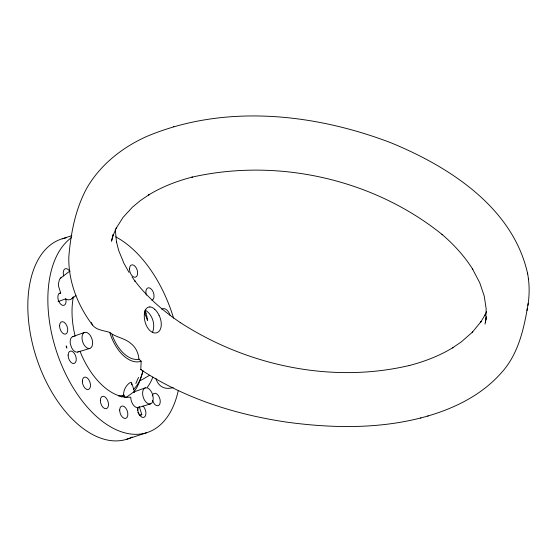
<?xml version="1.0" encoding="UTF-8"?>
<svg xmlns="http://www.w3.org/2000/svg" width="557" height="557" viewBox="0 0 557 557"><rect width="100%" height="100%" fill="white"/><g stroke="black" fill="none" stroke-linecap="round" stroke-linejoin="round"><path stroke-width="0.84" d="M527.688 273.988C513.262 207.754 449.457 166.801 390.798 142.731C313.751 113.322 224.067 103.748 146.533 136.549C122.087 147.494 100.03 164.997 86.62 188.461C75.383 209.348 70.767 233.355 68.824 256.805C68.226 281.417 77.757 305.459 92.42 324.933C96.389 330.329 103.922 330.426 109.785 332.438C115.821 337.375 124.615 338.015 130.665 343.335C135.706 346.997 138.47 353.041 138.944 359.147L141.165 361.166L140.768 369.597C184.541 398.464 235.66 414.645 287.259 422.199C331.554 428.187 377.298 429.05 420.883 417.924M485.767 319.843L486.17 308.801L484.193 295.92L479.723 282.719L472.503 268.947L472.796 269.414C464.538 256.129 453.809 244.523 441.979 234.351L442.293 234.615C373.552 179.173 277.957 157.694 191.942 177.168L192.325 177.063C177.015 181.018 162.066 186.734 148.552 195.006L149.004 194.713L140.211 200.694L132.392 207.204L123.034 217.418L116.065 228.454L116.49 227.562L112.953 235.82L113.384 234.574L111.518 241.195L112.974 234.727M527.89 305.333C529.693 294.688 529.505 283.736 527.556 273.125M131.724 384.838L131.459 382.415L130.47 382.36C126.216 384.817 123.285 390.325 123.577 395.157M420.444 418.042C450.592 410.286 480.503 396.549 501.363 372.765C517.53 355.178 523.357 331.311 527.34 308.446M485.015 324.174L486.108 317.901M526.985 310.528L528.245 303.252M485.349 322.231L486.56 316.689M142.975 370.677L141.791 374.826M141.61 375.453L140.329 379.233L140.482 380.584L149.527 375.307M135.859 383.522L138.533 377.381M484.966 315.165L486.651 311.579M152.402 332.55C155.814 324.815 152.388 314.399 145.196 310.019M139.299 406.923L137.092 407.647A8.104 4.679 71.8 0 1 130.749 397.162L127.128 397.322A67.035 38.712 71.8 0 1 81.97 355.972L79.964 351.168M123.842 395.735L123.974 396.605L125.026 397.218L126.634 397.085L133.569 392.051L145.342 387.86M485.384 314.28L480.747 322.113L481.178 321.452L472.169 332.445L472.621 331.972L461.266 341.928L452.479 347.909L452.932 347.617C439.41 355.888 424.462 361.604 409.158 365.559L409.541 365.455C331.652 383.85 246.974 365.754 180.259 322.552L180.579 322.768C163.41 311.189 147.459 297.487 134.891 280.937L135.247 281.41L132.016 276.94M69.959 270.987L60.358 278.256L59.369 279.711L58.457 283.826L58.576 286.284L60.72 293.01L59.146 293.623M58.005 301.629L65.705 298.851C68.079 300.641 71.804 300.007 72.988 297.132M121.635 397.037L124.1 395.421M72.006 298.58L75.919 295.614M60.358 278.256L61.632 277.316M141.499 369.639L140.768 369.597M141.165 361.166L140.622 361.389A35.634 20.581 71.8 0 1 110.07 333.413L109.785 332.438M72.786 336.616L84.741 332.369M139.354 406.902L141.833 414.659L139.577 415.425M62.231 238.793L71.846 235.632M126.376 439.389L146.407 432.81M77.729 352.066L89.872 348.41A8.425 4.867 71.8 0 0 90.053 335.154A8.425 4.867 71.8 0 0 81.99 337.598A8.425 4.867 71.8 0 0 89.872 348.41M138.512 407.508L150.474 403.902A8.425 4.867 71.8 0 0 150.662 390.652A8.425 4.867 71.8 0 0 142.592 393.089A8.425 4.867 71.8 0 0 150.474 403.902M173.359 126.683L173.819 126.557M427.665 416.065L428.117 415.94M138.944 359.147L138.004 359.349A33.086 19.105 71.8 0 1 112.556 336.045L112.006 334.485M149.917 306.956L149.93 306.949A13.452 7.283 74.6 0 0 144.632 312.407A13.452 7.325 74.8 0 0 145.99 324.668L145.997 324.696A13.479 7.652 72.9 0 0 150.021 330.691A13.479 7.951 71 0 0 155.076 333.009L155.097 333.002A13.452 8.223 68.9 0 0 159.079 315.311M173.192 387.519C164.712 390.172 158.251 386.509 155.814 378.307M133.569 392.051L134.488 392.079M60.72 293.01L59.996 292.982A6.482 3.739 71.8 0 0 58.158 299.422A6.482 3.739 71.8 0 0 62.948 305.396A6.482 3.739 71.8 0 0 66.032 300.508L65.705 298.851M141.833 414.659L139.751 415.257L137.871 412.389M129.057 272.443L123.96 263.384L118.655 250.413L116.378 241.369L116.517 242.184L115.292 229.561M144.792 310.82L146.853 316.195L147.528 320.407L146.978 318.848A33.086 19.105 71.8 0 0 144.347 312.999M92.42 324.933L91.39 322.552M159.024 315.29L159.01 315.262A13.479 7.916 70.7 0 0 154.749 309.351M131.877 383.515L134.634 392.142M75.16 336.129L74.004 331.06A67.035 38.712 71.8 0 1 73.378 296.797M137.69 410.37L137.858 408.218L137.76 409.82A6.482 3.739 71.8 0 0 141.743 417.068A6.482 3.739 71.8 0 0 145.871 414.081A6.482 3.739 71.8 0 0 142.961 406.053M528.384 278.549L528.516 279.426M150 306.928A13.479 7.652 72.9 0 1 154.825 309.344M145.468 311.885A35.634 20.581 71.8 0 1 146.24 313.41M124.267 395.08A62.544 36.121 71.8 0 1 118.62 395.978M142.947 371.032A62.544 36.121 71.8 0 1 133.478 389.475M140.148 379.888A67.035 38.712 71.8 0 1 134.16 391.543M78.802 351.453A8.104 4.679 71.8 0 1 71.568 347.652L70.286 343.655A8.104 4.679 71.8 0 1 74.032 336.539M161.774 309.337A8.425 4.867 71.8 0 1 170.115 315.311M178.177 390.965A105.308 60.817 71.8 0 1 78.112 395.338A105.308 60.817 71.8 0 1 71.519 237.581M115.668 236.836A105.308 60.817 71.8 0 1 173.568 318.172M132.281 436.994A105.308 60.817 71.8 0 1 36.727 358.68A105.308 60.817 71.8 0 1 66.109 237.853M152.813 377.11A67.035 38.712 71.8 0 1 147.382 387.206M63.763 275.98A6.482 3.739 71.8 0 1 64.709 269.052A6.482 3.739 71.8 0 1 69.897 271.531M152.249 395.916A6.482 3.739 71.8 0 1 158.292 395.484A6.482 3.739 71.8 0 1 159.01 405.19A6.482 3.739 71.8 0 1 152.597 400.594M146.38 295.133A6.482 3.739 71.8 0 1 147.988 287.878A6.482 3.739 71.8 0 1 153.544 292.961A6.482 3.739 71.8 0 1 151.936 300.216M66.645 346.948L66.13 345.932L66.819 348.076L66.645 346.948M59.571 325.768A6.482 3.739 71.8 0 0 65.635 334.089A6.482 3.739 71.8 0 0 65.775 323.896A6.482 3.739 71.8 0 0 59.571 325.768M68.107 355.157A6.482 3.739 71.8 0 0 74.172 363.47A6.482 3.739 71.8 0 0 74.318 353.277A6.482 3.739 71.8 0 0 68.107 355.157M82.339 381.19A6.482 3.739 71.8 0 0 88.403 389.51A6.482 3.739 71.8 0 0 88.542 379.317A6.482 3.739 71.8 0 0 82.339 381.19M100.337 400.365A6.482 3.739 71.8 0 0 106.401 408.685A6.482 3.739 71.8 0 0 106.54 398.485A6.482 3.739 71.8 0 0 100.337 400.365M119.671 410.084A6.482 3.739 71.8 0 0 125.736 418.404A6.482 3.739 71.8 0 0 125.875 408.204A6.482 3.739 71.8 0 0 119.671 410.084M129.482 268.906A6.482 3.739 71.8 0 0 135.546 277.219A6.482 3.739 71.8 0 0 135.685 267.026A6.482 3.739 71.8 0 0 129.482 268.906"/></g></svg>
